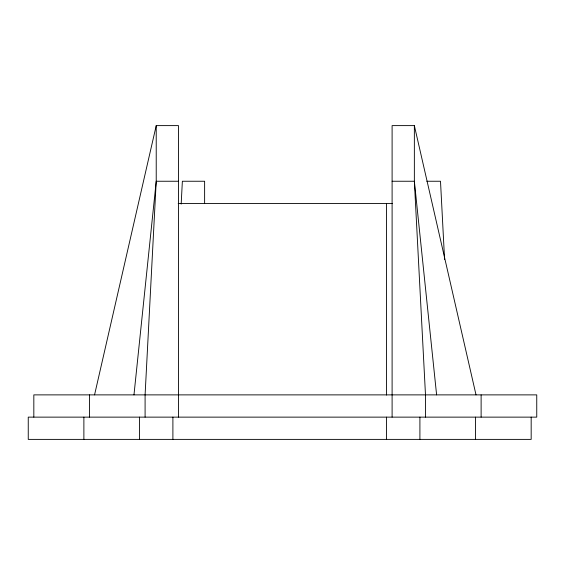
<?xml version="1.0" encoding="UTF-8"?>
<svg xmlns="http://www.w3.org/2000/svg" width="565" height="565" viewBox="0 0 565 565"><rect width="100%" height="100%" fill="white"/><g stroke="black" fill="none" stroke-linecap="round" stroke-linejoin="round"><path stroke-width="0.85" d="M181.174 204.106L182.368 181.245L204.622 181.245L204.622 203.315M133.969 394.879L156.222 181.245L156.222 125.614L178.476 125.614L178.476 417.132M94.56 394.879L156.222 125.614M476.02 394.879L414.357 125.614L392.103 125.614L392.103 417.132M178.476 181.245L156.222 181.245L145.092 394.879L145.092 417.132M392.103 181.245L414.357 181.245L436.611 394.879M426.808 181.245L440.502 181.245L444.577 259.49M178.194 203.499L392.52 203.499M531.171 417.132L531.171 439.386L28.25 439.386L28.25 417.132L536.75 417.132L536.75 394.879L33.829 394.879L33.829 417.132M481.119 394.879L481.119 417.132M475.539 417.132L475.539 439.386M425.487 417.132L425.487 394.879L414.357 181.245L414.357 125.614M419.908 417.132L419.908 439.386M386.524 203.499L386.524 395.062M386.524 417.132L386.524 439.386M172.897 417.132L172.897 439.386M139.513 417.132L139.513 439.386M89.461 394.879L89.461 417.132M83.881 417.132L83.881 439.386"/></g></svg>
